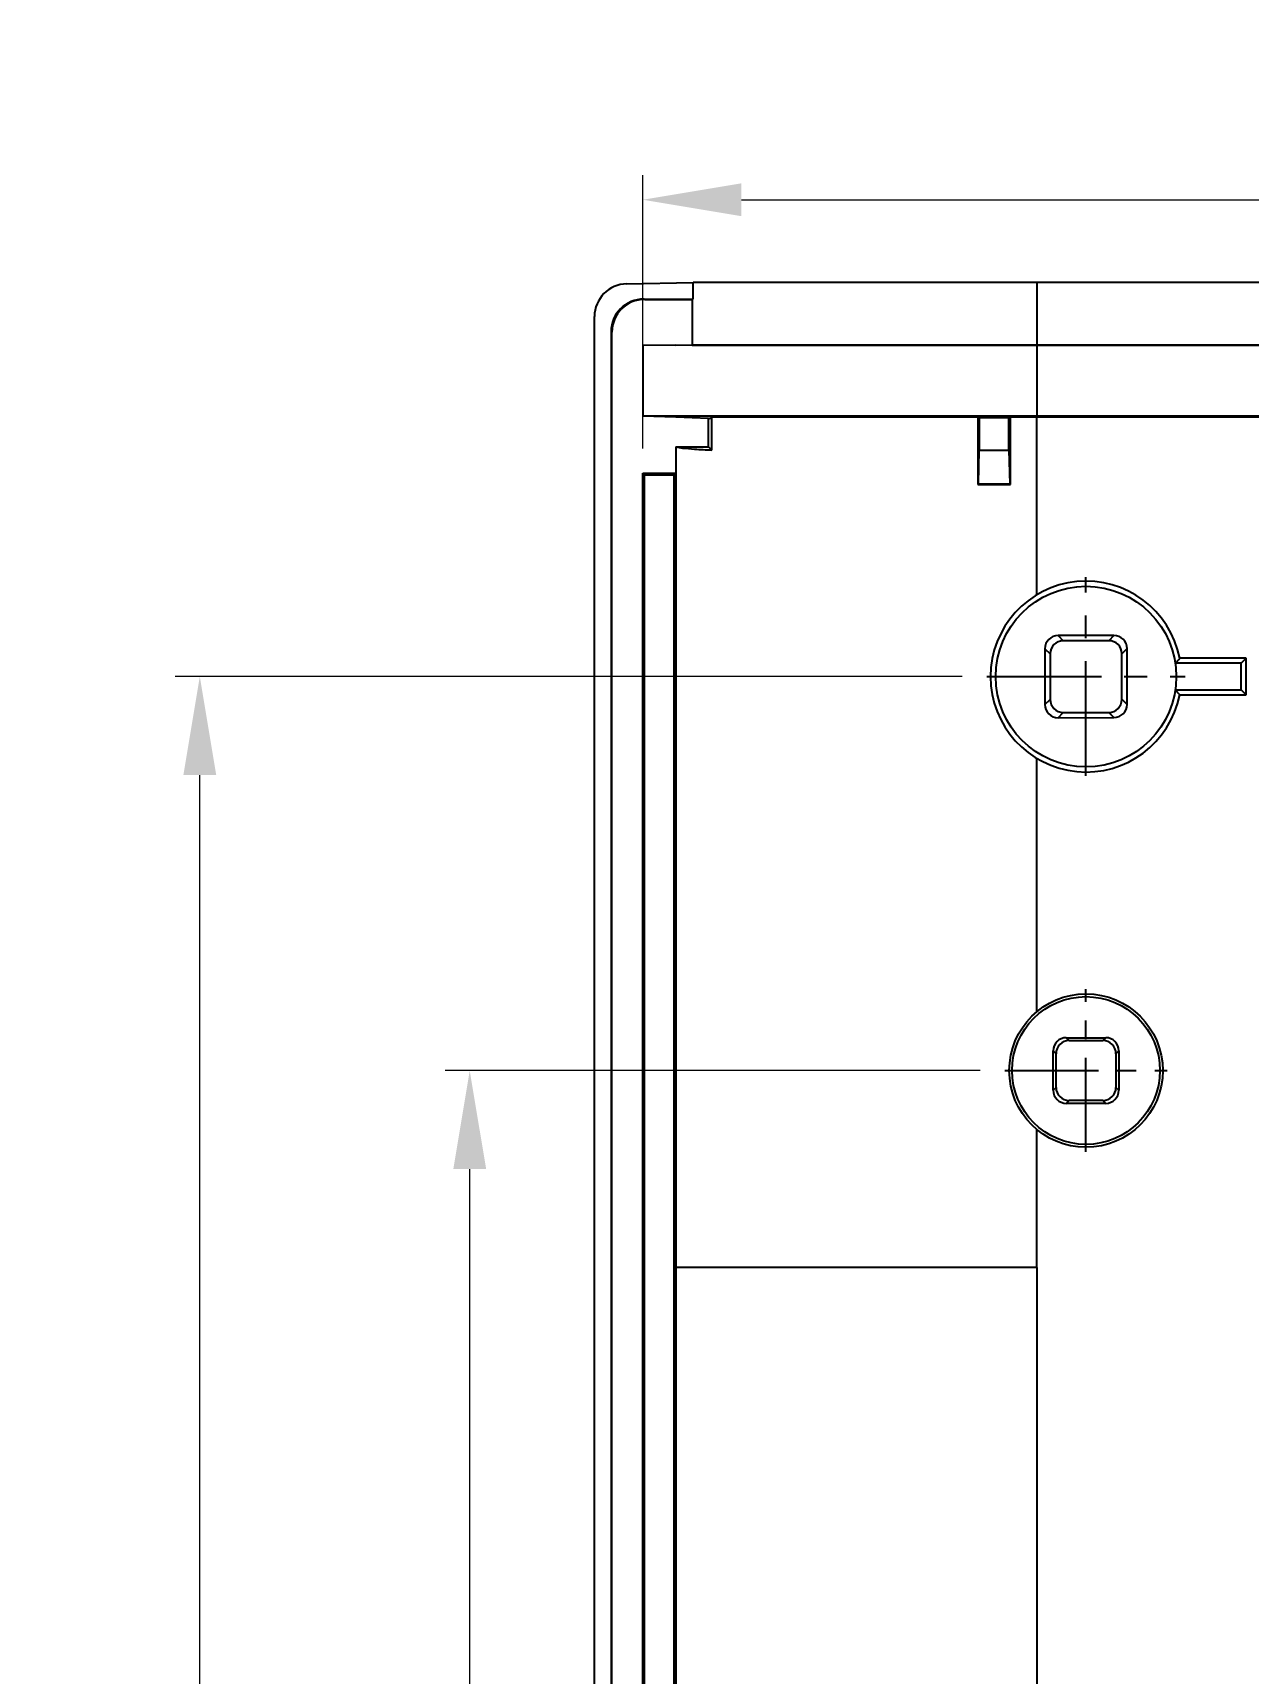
# Model space of a CAD drawing. Header units: millimetres. Extents: x 2099 to 2627, y -288 to 79.
# Drawn here: x 2381.23 to 2418.24, y -47.44 to 2.53 of the extents above; entities that cross this region are included whole.
import ezdxf

# ---------------------------------------------------------------- set-up
doc = ezdxf.new("R2010")
doc.units = ezdxf.units.MM
doc.linetypes.add('CENTER', pattern=[50.8, 31.75, -6.35, 6.35, -6.35])
doc.layers.add('06___PRT_ALL_SURFS', color=7, linetype='Continuous')
doc.layers.add('dim', color=82, linetype='Continuous', lineweight=9)
doc.styles.add('wuwei', font='SimSun.ttf', dxfattribs={"width": 0.8, "oblique": 10})
doc.dimstyles.new('wuwei', dxfattribs={"dimscale": 1.5, "dimtxt": 2.5, "dimasz": 1.5, "dimexe": 0.3, "dimexo": 0.3, "dimgap": 0.5, "dimtad": 1, "dimdsep": 46, "dimtxsty": 'wuwei', "dimcen": 0, "dimclrd": 42, "dimclre": 256, "dimclrt": 256, "dimazin": 2, "dimtfac": 1, "dimtofl": 0, "dimtmove": 0, "dimatfit": 3, "dimfxl": 1, "dimlwd": 5, "dimlwe": 5, "dimarcsym": 0})

# ---------------------------------------------------------------- blocks, each defined once
blk = doc.blocks.new('*D9')
at = {"layer": 'Defpoints', "color": 0}
for p in [(2386.315, -17.083), (2410.28, -17.083), (2410.28, -110.083)]:
    blk.add_point(p, dxfattribs=at)
at = {"layer": 'dim', "color": 82, "lineweight": 5, "true_color": 0x35c922}
for p, q in [((2409.531, -17.083), (2385.565, -17.083)), ((2409.531, -110.083), (2385.565, -110.083))]:
    blk.add_line(p, q, dxfattribs=at)
at = {"layer": 'dim', "color": 42, "lineweight": 5}
blk.add_line((2386.315, -107.083), (2386.315, -20.083), dxfattribs=at)
at = {"layer": 'dim', "color": 42}
for points in [[(2385.815, -20.083), (2386.815, -20.083), (2386.315, -17.083)], [(2385.815, -107.083), (2386.815, -107.083), (2386.315, -110.083)]]:
    blk.add_solid(points, dxfattribs=at)
at = {"layer": 'dim', "color": 82, "true_color": 0x4bd605, "insert": (2383.69, -58.642), "char_height": 3.75, "attachment_point": 5, "rotation": 90, "style": 'wuwei'}
blk.add_mtext('93', dxfattribs=at)
blk = doc.blocks.new('*D10')
at = {"layer": 'Defpoints', "color": 0}
for p in [(2394.536, -29.083), (2410.83, -29.083), (2410.83, -88.083)]:
    blk.add_point(p, dxfattribs=at)
at = {"layer": 'dim', "color": 82, "lineweight": 5, "true_color": 0x35c922}
for p, q in [((2410.081, -29.083), (2393.787, -29.083)), ((2410.081, -88.083), (2393.787, -88.083))]:
    blk.add_line(p, q, dxfattribs=at)
at = {"layer": 'dim', "color": 42, "lineweight": 5}
blk.add_line((2394.536, -85.083), (2394.536, -32.083), dxfattribs=at)
at = {"layer": 'dim', "color": 42}
for points in [[(2394.036, -32.083), (2395.036, -32.083), (2394.536, -29.083)], [(2394.036, -85.083), (2395.036, -85.083), (2394.536, -88.083)]]:
    blk.add_solid(points, dxfattribs=at)
at = {"layer": 'dim', "color": 82, "true_color": 0x4bd605, "insert": (2391.912, -58.583), "char_height": 3.75, "attachment_point": 5, "rotation": 90, "style": 'wuwei'}
blk.add_mtext('59', dxfattribs=at)
blk = doc.blocks.new('*D30')
at = {"layer": 'Defpoints', "color": 0}
for p in [(2534.802, -2.558), (2534.802, -9.218), (2399.809, -10.885)]:
    blk.add_point(p, dxfattribs=at)
at = {"layer": 'dim', "color": 82, "lineweight": 5, "true_color": 0x35c922}
for p, q in [((2399.809, -10.136), (2399.809, -1.808)), ((2534.802, -8.469), (2534.802, -1.808))]:
    blk.add_line(p, q, dxfattribs=at)
at = {"layer": 'dim', "color": 42, "lineweight": 5}
blk.add_line((2402.809, -2.558), (2531.802, -2.558), dxfattribs=at)
at = {"layer": 'dim', "color": 42}
for points in [[(2402.809, -2.058), (2402.809, -3.058), (2399.809, -2.558)], [(2531.802, -2.058), (2531.802, -3.058), (2534.802, -2.558)]]:
    blk.add_solid(points, dxfattribs=at)
at = {"layer": 'dim', "color": 82, "true_color": 0x4bd605, "insert": (2467.305, 0.067), "char_height": 3.75, "attachment_point": 5, "style": 'wuwei'}
blk.add_mtext('134.99', dxfattribs=at)

msp = doc.modelspace()

# ---------------------------------------------------------------- linework, layer by layer
at = {"color": 7, "linetype": 'Continuous'}
for p, q in [((2399.321, -5.118), (2401.344, -5.083)), ((2535.266, -5.083), (2401.344, -5.083)), ((2401.344, -5.583), (2401.344, -5.083)), ((2411.805, -5.083), (2411.805, -6.974)), ((2399.84, -5.583), (2401.344, -5.583)), ((2399.866, -5.592), (2399.84, -5.583)), ((2399.866, -5.592), (2401.31, -5.592)), ((2401.31, -5.592), (2401.31, -6.974)), ((2398.336, -85.083), (2398.336, -6.118)), ((2398.865, -6.591), (2398.839, -6.582)), ((2398.839, -6.582), (2398.839, -110.792)), ((2398.865, -110.625), (2398.865, -6.591)), ((2400.809, -6.983), (2399.807, -7)), ((2400.809, -6.983), (2401.31, -6.974)), ((2401.31, -6.974), (2535.301, -6.974)), ((2411.805, -6.974), (2411.807, -7)), ((2399.807, -7), (2399.807, -9.15)), ((2535.666, -7), (2401.31, -7)), ((2411.807, -7), (2411.807, -9.15)), ((2400.809, -9.184), (2399.807, -9.15)), ((2536.803, -9.15), (2399.811, -9.15)), ((2401.809, -9.218), (2400.809, -9.184)), ((2401.809, -10.084), (2401.809, -9.218)), ((2410.01, -9.187), (2401.908, -9.184)), ((2401.908, -10.183), (2401.908, -9.184)), ((2410.01, -9.187), (2410.055, -9.202)), ((2410.01, -9.187), (2410.01, -11.23)), ((2410.955, -9.202), (2410.055, -9.202)), ((2410.055, -9.202), (2410.055, -10.184)), ((2411.005, -9.185), (2410.955, -9.202)), ((2410.955, -10.184), (2410.955, -9.202)), ((2411.005, -9.185), (2411.007, -9.184)), ((2525.604, -9.184), (2411.007, -9.184)), ((2411.007, -11.235), (2411.007, -9.184)), ((2411.807, -9.15), (2411.805, -9.184)), ((2411.805, -14.592), (2411.805, -9.184)), ((2400.809, -10.084), (2401.809, -10.084)), ((2400.809, -10.084), (2400.809, -110.752)), ((2401.809, -10.084), (2401.908, -10.183)), ((2410.029, -11.211), (2410.055, -10.184)), ((2410.055, -10.184), (2410.955, -10.184)), ((2410.955, -10.184), (2410.982, -11.211)), ((2399.809, -10.885), (2400.809, -10.885)), ((2399.809, -10.885), (2399.859, -10.935)), ((2399.809, -109.874), (2399.809, -10.885)), ((2399.859, -10.935), (2400.759, -10.935)), ((2399.859, -108.755), (2399.859, -10.935)), ((2400.759, -10.935), (2400.809, -10.885)), ((2400.759, -108.755), (2400.759, -10.935)), ((2410.01, -11.23), (2410.029, -11.211)), ((2410.029, -11.211), (2410.982, -11.211)), ((2411.007, -11.235), (2410.982, -11.211)), ((2414.155, -15.831), (2412.455, -15.835)), ((2412.455, -15.835), (2412.613, -15.992)), ((2413.997, -15.99), (2412.613, -15.992)), ((2414.155, -15.831), (2413.997, -15.99)), ((2412.055, -16.235), (2412.213, -16.392)), ((2412.055, -16.235), (2412.055, -17.935)), ((2412.213, -16.392), (2412.213, -17.776)), ((2414.555, -16.231), (2414.398, -16.39)), ((2414.398, -17.774), (2414.398, -16.39)), ((2414.555, -17.931), (2414.555, -16.231)), ((2418.031, -16.679), (2416.03, -16.679)), ((2418.184, -16.525), (2416.159, -16.525)), ((2418.031, -16.679), (2418.184, -16.525)), ((2418.031, -17.487), (2418.031, -16.679)), ((2418.184, -17.641), (2418.184, -16.525)), ((2416.03, -17.487), (2418.031, -17.487)), ((2418.031, -17.487), (2418.184, -17.641)), ((2412.055, -17.935), (2412.213, -17.776)), ((2414.555, -17.931), (2414.398, -17.774)), ((2416.159, -17.641), (2418.184, -17.641)), ((2412.456, -18.335), (2412.614, -18.176)), ((2412.456, -18.335), (2414.156, -18.331)), ((2412.614, -18.176), (2413.998, -18.174)), ((2414.156, -18.331), (2413.998, -18.174)), ((2411.805, -27.291), (2411.805, -19.574)), ((2412.705, -28.083), (2413.906, -28.083)), ((2412.793, -28.17), (2412.705, -28.083)), ((2412.793, -28.17), (2413.818, -28.17)), ((2413.818, -28.17), (2413.906, -28.083)), ((2412.393, -28.57), (2412.305, -28.483)), ((2412.305, -29.683), (2412.305, -28.483)), ((2412.393, -29.596), (2412.393, -28.57)), ((2414.218, -28.57), (2414.305, -28.483)), ((2414.218, -28.57), (2414.218, -29.596)), ((2414.305, -28.483), (2414.305, -29.683)), ((2412.393, -29.596), (2412.305, -29.683)), ((2414.218, -29.596), (2414.305, -29.683)), ((2412.793, -29.996), (2412.705, -30.083)), ((2413.906, -30.083), (2412.705, -30.083)), ((2413.818, -29.996), (2412.793, -29.996)), ((2413.818, -29.996), (2413.906, -30.083)), ((2411.805, -35.083), (2411.805, -30.875)), ((2411.805, -35.083), (2400.809, -35.083))]:
    msp.add_line(p, q, dxfattribs=at)
at = {"color": 1, "linetype": 'CENTER', "ltscale": 0.11}
for p, q in [((2413.305, -20.108), (2413.305, -14.058)), ((2410.28, -17.083), (2416.33, -17.083))]:
    msp.add_line(p, q, dxfattribs=at)
at = {"color": 1, "linetype": 'CENTER', "ltscale": 0.09}
for p, q in [((2413.305, -31.558), (2413.305, -26.608)), ((2410.83, -29.083), (2415.78, -29.083))]:
    msp.add_line(p, q, dxfattribs=at)
at = {"color": 7, "linetype": 'Continuous'}
for centre, radius in [((2413.305, -17.083), 2.75), ((2413.306, -29.084), 2.337), ((2413.305, -29.083), 2.25)]:
    msp.add_circle(centre, radius, dxfattribs=at)
for centre, radius, start, end in [((2399.337, -6.119), 1.001, 90.9193, 179.9266), ((2411.755, 221.208), 232.444, 269.56986, 269.8156), ((2413.306, -17.082), 2.908, 11.0621, 348.9379), ((2409.346, -10.916), 8.826, 319.2334, 320.5372), ((2409.406, -23.199), 8.746, 39.4569, 40.7725)]:
    msp.add_arc(centre, radius, start, end, dxfattribs=at)
for centre, major_axis, ratio, start_param, end_param in [((2399.841, -6.583), (0.95, -0.316), 0.998478, 1.89276, 3.462643), ((2399.867, -6.592), (0.95, -0.316), 0.998478, 1.89276, 3.462643), ((2412.455, -16.235), (0.283, -0.283), 0.999924, 2.357223, 3.925963), ((2413.998, -16.39), (-0.283, -0.283), 0.999924, 2.355242, 3.927943), ((2414.155, -16.231), (0.283, 0.283), 0.999924, -0.78635, 0.78635), ((2412.613, -16.392), (0.283, -0.283), 0.999924, 2.357223, 3.925963), ((2412.455, -17.935), (0.283, 0.283), 0.999924, -3.927945, -2.35524), ((2412.613, -17.776), (0.283, 0.283), 0.999924, 2.35524, 3.927945), ((2413.998, -17.774), (-0.283, 0.283), 0.999924, 2.357225, 3.925961), ((2414.155, -17.931), (0.283, -0.283), 0.999924, -0.784368, 0.784368), ((2412.706, -28.483), (0.283, -0.283), 0.999695, 2.356347, 3.926839), ((2412.793, -28.57), (-0.283, 0.283), 0.999695, -0.785246, 0.785246), ((2413.818, -28.57), (0.283, 0.283), 0.999695, -0.785246, 0.785246), ((2413.905, -28.483), (0.283, 0.283), 0.999695, -0.785246, 0.785246), ((2412.706, -29.683), (0.283, 0.283), 0.999695, -3.926839, -2.356347), ((2412.793, -29.596), (-0.283, -0.283), 0.999695, -0.785246, 0.785246), ((2413.818, -29.596), (0.283, -0.283), 0.999695, -0.785246, 0.785246), ((2413.905, -29.683), (0.283, -0.283), 0.999695, -0.785246, 0.785246)]:
    msp.add_ellipse(centre, major_axis=major_axis, ratio=ratio, start_param=start_param, end_param=end_param, dxfattribs=at)
for points, start_tangent, end_tangent in [([(2401.31, -5.592), (2401.32, -5.589), (2401.332, -5.586), (2401.344, -5.583)], (0.958204, 0.286086), (0.976146, 0.217114)), ([(2401.809, -9.218), (2401.844, -9.213), (2401.877, -9.201), (2401.908, -9.184)], (0.99616, 0.087556), (0.839344, 0.543601)), ([(2411.005, -9.185), (2410.806, -9.186), (2410.599, -9.186), (2410.401, -9.187), (2410.211, -9.188), (2410.01, -9.187)], (-0.999998, -0.002227), (-0.999926, 0.012147)), ([(2400.809, -10.084), (2401.015, -10.12), (2401.384, -10.153), (2401.908, -10.183)], (0.95667, -0.291175), (0.998904, -0.046812))]:
    msp.add_spline(points, degree=3, dxfattribs=dict(at, start_tangent=start_tangent, end_tangent=end_tangent))
at = {"layer": '06___PRT_ALL_SURFS', "color": 7, "linetype": 'Continuous'}
msp.add_line((2411.805, -35.083), (2411.805, -85.083), dxfattribs=at)

# ---------------------------------------------------------------- dimensions: what is measured, and where the dimension line sits
at = {"layer": 'dim'}
dim = msp.add_linear_dim(base=(2534.802, -2.558), p1=(2399.809, -10.885), p2=(2534.802, -9.218), dimstyle='wuwei', override={"dimasz": 2, "dimexe": 0.49975, "dimexo": 0.49975, "dimgap": 0.49975}, dxfattribs=at)
dim.commit()
dim.dimension.update_dxf_attribs({"geometry": '*D30', "text_midpoint": (2467.305, 0.067)})
for base, p1, p2, picture, middle in [((2386.315, -17.083), (2410.28, -110.083), (2410.28, -17.083), '*D9', (2386.315, -58.642)), ((2394.536, -29.083), (2410.83, -88.083), (2410.83, -29.083), '*D10', (2394.536, -58.583))]:
    dim = msp.add_linear_dim(base=base, p1=p1, p2=p2, angle=90, dimstyle='wuwei', override={"dimasz": 2, "dimexe": 0.49975, "dimexo": 0.49975, "dimgap": 0.49975}, dxfattribs=at)
    dim.commit()
    dim.dimension.update_dxf_attribs({"geometry": picture, "text_midpoint": middle, "dimtype": 160})

doc.saveas('drawing.dxf')
